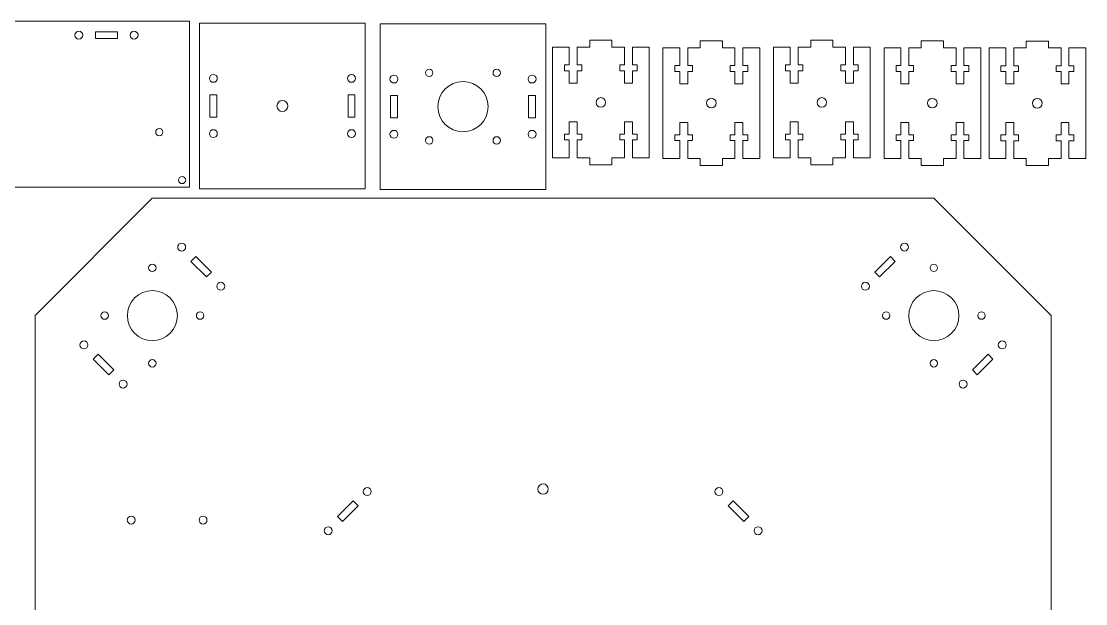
# Model space of a CAD drawing. Header units: inches. Extents: x -19.4 to 18.9, y -10.2 to 11.3.
# Drawn here: x -0.41 to 18.85, y 0.81 to 11.34 of the extents above; entities that cross this region are included whole.
import ezdxf

# ---------------------------------------------------------------- set-up
doc = ezdxf.new("R2010")
doc.units = ezdxf.units.IN
doc.header["$MEASUREMENT"] = 0
doc.layers.add('Layer 1', color=7, linetype='Continuous')

msp = doc.modelspace()

# ---------------------------------------------------------------- linework, layer by layer
at = {"layer": 'Layer 1', "color": 250, "lineweight": 18}
for points in [[(2.814, 8.31), (5.814, 8.31), (5.814, 11.31), (2.814, 11.31), (2.814, 8.31)], [(2.814, 8.31), (5.814, 8.31), (5.814, 11.31), (2.814, 11.31), (2.814, 8.31)], [(6.082, 8.298), (9.081, 8.298), (9.081, 11.298), (6.082, 11.298), (6.082, 8.298)], [(6.082, 8.298), (9.081, 8.298), (9.081, 11.298), (6.082, 11.298), (6.082, 8.298)], [(0.93, 11.029), (1.33, 11.029), (1.33, 11.154), (0.93, 11.154), (0.93, 11.029)]]:
    msp.add_lwpolyline(points, close=True, dxfattribs=at)
for centre, major_axis, ratio in [((0.63, 11.091), (0, 0.072), 1), ((1.63, 11.091), (0, 0.072), 1), ((6.971, 10.409), (0, 0.0669), 0.999), ((8.192, 10.409), (0, 0.0669), 0.999), ((7.582, 9.798), (0, 0.453), 0.9998), ((4.314, 9.81), (0, 0.0984), 1), ((10.076, 9.874), (0, 0.087), 1), ((12.076, 9.862), (0, 0.087), 1), ((14.076, 9.874), (0, 0.087), 1), ((16.076, 9.862), (0, 0.087), 1), ((17.976, 9.859), (0, 0.087), 1), ((6.971, 9.188), (0, 0.0669), 0.999), ((8.192, 9.188), (0, 0.0669), 0.999)]:
    msp.add_ellipse(centre, major_axis=major_axis, ratio=ratio, dxfattribs=at)
for points, knots in [([(2.63, 11.341), (2.63, 11.341), (2.63, 8.342), (2.63, 8.342), (2.63, 8.342), (-3.37, 8.342), (-3.37, 8.342), (-3.37, 8.342), (-3.37, 11.341), (-3.37, 11.341), (-3.37, 11.341), (2.63, 11.341), (2.63, 11.341)], [0, 0, 0, 0, 0.25, 0.25, 0.25, 0.5, 0.5, 0.5, 0.75, 0.75, 0.75, 1, 1, 1, 1]), ([(9.876, 10.874), (9.876, 10.874), (9.876, 10.999), (9.876, 10.999), (9.876, 10.999), (10.276, 10.999), (10.276, 10.999), (10.276, 10.999), (10.276, 10.874), (10.276, 10.874)], [0, 0, 0, 0, 0.333333, 0.333333, 0.333333, 0.666667, 0.666667, 0.666667, 1, 1, 1, 1]), ([(11.876, 10.862), (11.876, 10.862), (11.876, 10.987), (11.876, 10.987), (11.876, 10.987), (12.276, 10.987), (12.276, 10.987), (12.276, 10.987), (12.276, 10.862), (12.276, 10.862)], [0, 0, 0, 0, 0.333333, 0.333333, 0.333333, 0.666667, 0.666667, 0.666667, 1, 1, 1, 1]), ([(13.876, 10.874), (13.876, 10.874), (13.876, 10.999), (13.876, 10.999), (13.876, 10.999), (14.276, 10.999), (14.276, 10.999), (14.276, 10.999), (14.276, 10.874), (14.276, 10.874)], [0, 0, 0, 0, 0.333333, 0.333333, 0.333333, 0.666667, 0.666667, 0.666667, 1, 1, 1, 1]), ([(15.876, 10.862), (15.876, 10.862), (15.876, 10.987), (15.876, 10.987), (15.876, 10.987), (16.276, 10.987), (16.276, 10.987), (16.276, 10.987), (16.276, 10.862), (16.276, 10.862)], [0, 0, 0, 0, 0.333333, 0.333333, 0.333333, 0.666667, 0.666667, 0.666667, 1, 1, 1, 1]), ([(17.776, 10.859), (17.776, 10.859), (17.776, 10.983), (17.776, 10.983), (17.776, 10.983), (18.176, 10.983), (18.176, 10.983), (18.176, 10.983), (18.176, 10.859), (18.176, 10.859)], [0, 0, 0, 0, 0.333333, 0.333333, 0.333333, 0.666667, 0.666667, 0.666667, 1, 1, 1, 1]), ([(9.504, 8.874), (9.504, 8.874), (9.201, 8.874), (9.201, 8.874), (9.201, 8.874), (9.201, 10.874), (9.201, 10.874), (9.201, 10.874), (9.504, 10.874), (9.504, 10.874)], [0, 0, 0, 0, 0.333333, 0.333333, 0.333333, 0.666667, 0.666667, 0.666667, 1, 1, 1, 1]), ([(10.648, 10.874), (10.648, 10.874), (10.951, 10.874), (10.951, 10.874), (10.951, 10.874), (10.951, 8.874), (10.951, 8.874), (10.951, 8.874), (10.648, 8.874), (10.648, 8.874)], [0, 0, 0, 0, 0.333333, 0.333333, 0.333333, 0.666667, 0.666667, 0.666667, 1, 1, 1, 1]), ([(11.504, 8.862), (11.504, 8.862), (11.201, 8.862), (11.201, 8.862), (11.201, 8.862), (11.201, 10.862), (11.201, 10.862), (11.201, 10.862), (11.504, 10.862), (11.504, 10.862)], [0, 0, 0, 0, 0.333333, 0.333333, 0.333333, 0.666667, 0.666667, 0.666667, 1, 1, 1, 1]), ([(12.648, 10.862), (12.648, 10.862), (12.951, 10.862), (12.951, 10.862), (12.951, 10.862), (12.951, 8.862), (12.951, 8.862), (12.951, 8.862), (12.648, 8.862), (12.648, 8.862)], [0, 0, 0, 0, 0.333333, 0.333333, 0.333333, 0.666667, 0.666667, 0.666667, 1, 1, 1, 1]), ([(13.504, 8.874), (13.504, 8.874), (13.201, 8.874), (13.201, 8.874), (13.201, 8.874), (13.201, 10.874), (13.201, 10.874), (13.201, 10.874), (13.504, 10.874), (13.504, 10.874)], [0, 0, 0, 0, 0.333333, 0.333333, 0.333333, 0.666667, 0.666667, 0.666667, 1, 1, 1, 1]), ([(14.648, 10.874), (14.648, 10.874), (14.951, 10.874), (14.951, 10.874), (14.951, 10.874), (14.951, 8.874), (14.951, 8.874), (14.951, 8.874), (14.648, 8.874), (14.648, 8.874)], [0, 0, 0, 0, 0.333333, 0.333333, 0.333333, 0.666667, 0.666667, 0.666667, 1, 1, 1, 1]), ([(15.504, 8.862), (15.504, 8.862), (15.201, 8.862), (15.201, 8.862), (15.201, 8.862), (15.201, 10.862), (15.201, 10.862), (15.201, 10.862), (15.504, 10.862), (15.504, 10.862)], [0, 0, 0, 0, 0.333333, 0.333333, 0.333333, 0.666667, 0.666667, 0.666667, 1, 1, 1, 1]), ([(16.648, 10.862), (16.648, 10.862), (16.951, 10.862), (16.951, 10.862), (16.951, 10.862), (16.951, 8.862), (16.951, 8.862), (16.951, 8.862), (16.648, 8.862), (16.648, 8.862)], [0, 0, 0, 0, 0.333333, 0.333333, 0.333333, 0.666667, 0.666667, 0.666667, 1, 1, 1, 1]), ([(17.404, 8.859), (17.404, 8.859), (17.101, 8.859), (17.101, 8.859), (17.101, 8.859), (17.101, 10.859), (17.101, 10.859), (17.101, 10.859), (17.404, 10.859), (17.404, 10.859)], [0, 0, 0, 0, 0.333333, 0.333333, 0.333333, 0.666667, 0.666667, 0.666667, 1, 1, 1, 1]), ([(18.548, 10.859), (18.548, 10.859), (18.851, 10.859), (18.851, 10.859), (18.851, 10.859), (18.851, 8.859), (18.851, 8.859), (18.851, 8.859), (18.548, 8.859), (18.548, 8.859)], [0, 0, 0, 0, 0.333333, 0.333333, 0.333333, 0.666667, 0.666667, 0.666667, 1, 1, 1, 1]), ([(9.504, 10.552), (9.504, 10.552), (9.418, 10.552), (9.418, 10.552), (9.418, 10.552), (9.418, 10.447), (9.418, 10.447), (9.418, 10.447), (9.504, 10.447), (9.504, 10.447)], [0, 0, 0, 0, 0.333333, 0.333333, 0.333333, 0.666667, 0.666667, 0.666667, 1, 1, 1, 1]), ([(9.648, 10.447), (9.648, 10.447), (9.648, 10.224), (9.648, 10.224), (9.648, 10.224), (9.504, 10.224), (9.504, 10.224), (9.504, 10.224), (9.504, 10.447), (9.504, 10.447)], [0, 0, 0, 0, 0.333333, 0.333333, 0.333333, 0.666667, 0.666667, 0.666667, 1, 1, 1, 1]), ([(9.648, 10.447), (9.648, 10.447), (9.734, 10.447), (9.734, 10.447), (9.734, 10.447), (9.734, 10.552), (9.734, 10.552), (9.734, 10.552), (9.648, 10.552), (9.648, 10.552)], [0, 0, 0, 0, 0.333333, 0.333333, 0.333333, 0.666667, 0.666667, 0.666667, 1, 1, 1, 1]), ([(10.504, 10.552), (10.504, 10.552), (10.418, 10.552), (10.418, 10.552), (10.418, 10.552), (10.418, 10.447), (10.418, 10.447), (10.418, 10.447), (10.504, 10.447), (10.504, 10.447)], [0, 0, 0, 0, 0.333333, 0.333333, 0.333333, 0.666667, 0.666667, 0.666667, 1, 1, 1, 1]), ([(10.648, 10.447), (10.648, 10.447), (10.648, 10.224), (10.648, 10.224), (10.648, 10.224), (10.504, 10.224), (10.504, 10.224), (10.504, 10.224), (10.504, 10.447), (10.504, 10.447)], [0, 0, 0, 0, 0.333333, 0.333333, 0.333333, 0.666667, 0.666667, 0.666667, 1, 1, 1, 1]), ([(10.648, 10.447), (10.648, 10.447), (10.734, 10.447), (10.734, 10.447), (10.734, 10.447), (10.734, 10.552), (10.734, 10.552), (10.734, 10.552), (10.648, 10.552), (10.648, 10.552)], [0, 0, 0, 0, 0.333333, 0.333333, 0.333333, 0.666667, 0.666667, 0.666667, 1, 1, 1, 1]), ([(11.504, 10.54), (11.504, 10.54), (11.418, 10.54), (11.418, 10.54), (11.418, 10.54), (11.418, 10.435), (11.418, 10.435), (11.418, 10.435), (11.504, 10.435), (11.504, 10.435)], [0, 0, 0, 0, 0.333333, 0.333333, 0.333333, 0.666667, 0.666667, 0.666667, 1, 1, 1, 1]), ([(11.648, 10.435), (11.648, 10.435), (11.648, 10.212), (11.648, 10.212), (11.648, 10.212), (11.504, 10.212), (11.504, 10.212), (11.504, 10.212), (11.504, 10.435), (11.504, 10.435)], [0, 0, 0, 0, 0.333333, 0.333333, 0.333333, 0.666667, 0.666667, 0.666667, 1, 1, 1, 1]), ([(11.648, 10.435), (11.648, 10.435), (11.734, 10.435), (11.734, 10.435), (11.734, 10.435), (11.734, 10.54), (11.734, 10.54), (11.734, 10.54), (11.648, 10.54), (11.648, 10.54)], [0, 0, 0, 0, 0.333333, 0.333333, 0.333333, 0.666667, 0.666667, 0.666667, 1, 1, 1, 1]), ([(12.504, 10.54), (12.504, 10.54), (12.418, 10.54), (12.418, 10.54), (12.418, 10.54), (12.418, 10.435), (12.418, 10.435), (12.418, 10.435), (12.504, 10.435), (12.504, 10.435)], [0, 0, 0, 0, 0.333333, 0.333333, 0.333333, 0.666667, 0.666667, 0.666667, 1, 1, 1, 1]), ([(12.648, 10.435), (12.648, 10.435), (12.648, 10.212), (12.648, 10.212), (12.648, 10.212), (12.504, 10.212), (12.504, 10.212), (12.504, 10.212), (12.504, 10.435), (12.504, 10.435)], [0, 0, 0, 0, 0.333333, 0.333333, 0.333333, 0.666667, 0.666667, 0.666667, 1, 1, 1, 1]), ([(12.648, 10.435), (12.648, 10.435), (12.734, 10.435), (12.734, 10.435), (12.734, 10.435), (12.734, 10.54), (12.734, 10.54), (12.734, 10.54), (12.648, 10.54), (12.648, 10.54)], [0, 0, 0, 0, 0.333333, 0.333333, 0.333333, 0.666667, 0.666667, 0.666667, 1, 1, 1, 1]), ([(13.504, 10.552), (13.504, 10.552), (13.418, 10.552), (13.418, 10.552), (13.418, 10.552), (13.418, 10.447), (13.418, 10.447), (13.418, 10.447), (13.504, 10.447), (13.504, 10.447)], [0, 0, 0, 0, 0.333333, 0.333333, 0.333333, 0.666667, 0.666667, 0.666667, 1, 1, 1, 1]), ([(13.648, 10.447), (13.648, 10.447), (13.648, 10.224), (13.648, 10.224), (13.648, 10.224), (13.504, 10.224), (13.504, 10.224), (13.504, 10.224), (13.504, 10.447), (13.504, 10.447)], [0, 0, 0, 0, 0.333333, 0.333333, 0.333333, 0.666667, 0.666667, 0.666667, 1, 1, 1, 1]), ([(13.648, 10.447), (13.648, 10.447), (13.734, 10.447), (13.734, 10.447), (13.734, 10.447), (13.734, 10.552), (13.734, 10.552), (13.734, 10.552), (13.648, 10.552), (13.648, 10.552)], [0, 0, 0, 0, 0.333333, 0.333333, 0.333333, 0.666667, 0.666667, 0.666667, 1, 1, 1, 1]), ([(14.504, 10.552), (14.504, 10.552), (14.418, 10.552), (14.418, 10.552), (14.418, 10.552), (14.418, 10.447), (14.418, 10.447), (14.418, 10.447), (14.504, 10.447), (14.504, 10.447)], [0, 0, 0, 0, 0.333333, 0.333333, 0.333333, 0.666667, 0.666667, 0.666667, 1, 1, 1, 1]), ([(14.648, 10.447), (14.648, 10.447), (14.648, 10.224), (14.648, 10.224), (14.648, 10.224), (14.504, 10.224), (14.504, 10.224), (14.504, 10.224), (14.504, 10.447), (14.504, 10.447)], [0, 0, 0, 0, 0.333333, 0.333333, 0.333333, 0.666667, 0.666667, 0.666667, 1, 1, 1, 1]), ([(14.648, 10.447), (14.648, 10.447), (14.734, 10.447), (14.734, 10.447), (14.734, 10.447), (14.734, 10.552), (14.734, 10.552), (14.734, 10.552), (14.648, 10.552), (14.648, 10.552)], [0, 0, 0, 0, 0.333333, 0.333333, 0.333333, 0.666667, 0.666667, 0.666667, 1, 1, 1, 1]), ([(15.504, 10.54), (15.504, 10.54), (15.418, 10.54), (15.418, 10.54), (15.418, 10.54), (15.418, 10.435), (15.418, 10.435), (15.418, 10.435), (15.504, 10.435), (15.504, 10.435)], [0, 0, 0, 0, 0.333333, 0.333333, 0.333333, 0.666667, 0.666667, 0.666667, 1, 1, 1, 1]), ([(15.648, 10.435), (15.648, 10.435), (15.648, 10.212), (15.648, 10.212), (15.648, 10.212), (15.504, 10.212), (15.504, 10.212), (15.504, 10.212), (15.504, 10.435), (15.504, 10.435)], [0, 0, 0, 0, 0.333333, 0.333333, 0.333333, 0.666667, 0.666667, 0.666667, 1, 1, 1, 1]), ([(15.648, 10.435), (15.648, 10.435), (15.734, 10.435), (15.734, 10.435), (15.734, 10.435), (15.734, 10.54), (15.734, 10.54), (15.734, 10.54), (15.648, 10.54), (15.648, 10.54)], [0, 0, 0, 0, 0.333333, 0.333333, 0.333333, 0.666667, 0.666667, 0.666667, 1, 1, 1, 1]), ([(16.504, 10.54), (16.504, 10.54), (16.418, 10.54), (16.418, 10.54), (16.418, 10.54), (16.418, 10.435), (16.418, 10.435), (16.418, 10.435), (16.504, 10.435), (16.504, 10.435)], [0, 0, 0, 0, 0.333333, 0.333333, 0.333333, 0.666667, 0.666667, 0.666667, 1, 1, 1, 1]), ([(16.648, 10.435), (16.648, 10.435), (16.648, 10.212), (16.648, 10.212), (16.648, 10.212), (16.504, 10.212), (16.504, 10.212), (16.504, 10.212), (16.504, 10.435), (16.504, 10.435)], [0, 0, 0, 0, 0.333333, 0.333333, 0.333333, 0.666667, 0.666667, 0.666667, 1, 1, 1, 1]), ([(16.648, 10.435), (16.648, 10.435), (16.734, 10.435), (16.734, 10.435), (16.734, 10.435), (16.734, 10.54), (16.734, 10.54), (16.734, 10.54), (16.648, 10.54), (16.648, 10.54)], [0, 0, 0, 0, 0.333333, 0.333333, 0.333333, 0.666667, 0.666667, 0.666667, 1, 1, 1, 1]), ([(17.404, 10.536), (17.404, 10.536), (17.318, 10.536), (17.318, 10.536), (17.318, 10.536), (17.318, 10.431), (17.318, 10.431), (17.318, 10.431), (17.404, 10.431), (17.404, 10.431)], [0, 0, 0, 0, 0.333333, 0.333333, 0.333333, 0.666667, 0.666667, 0.666667, 1, 1, 1, 1]), ([(17.548, 10.431), (17.548, 10.431), (17.548, 10.209), (17.548, 10.209), (17.548, 10.209), (17.404, 10.209), (17.404, 10.209), (17.404, 10.209), (17.404, 10.431), (17.404, 10.431)], [0, 0, 0, 0, 0.333333, 0.333333, 0.333333, 0.666667, 0.666667, 0.666667, 1, 1, 1, 1]), ([(17.548, 10.431), (17.548, 10.431), (17.634, 10.431), (17.634, 10.431), (17.634, 10.431), (17.634, 10.536), (17.634, 10.536), (17.634, 10.536), (17.548, 10.536), (17.548, 10.536)], [0, 0, 0, 0, 0.333333, 0.333333, 0.333333, 0.666667, 0.666667, 0.666667, 1, 1, 1, 1]), ([(18.404, 10.536), (18.404, 10.536), (18.318, 10.536), (18.318, 10.536), (18.318, 10.536), (18.318, 10.431), (18.318, 10.431), (18.318, 10.431), (18.404, 10.431), (18.404, 10.431)], [0, 0, 0, 0, 0.333333, 0.333333, 0.333333, 0.666667, 0.666667, 0.666667, 1, 1, 1, 1]), ([(18.548, 10.431), (18.548, 10.431), (18.548, 10.209), (18.548, 10.209), (18.548, 10.209), (18.404, 10.209), (18.404, 10.209), (18.404, 10.209), (18.404, 10.431), (18.404, 10.431)], [0, 0, 0, 0, 0.333333, 0.333333, 0.333333, 0.666667, 0.666667, 0.666667, 1, 1, 1, 1]), ([(18.548, 10.431), (18.548, 10.431), (18.634, 10.431), (18.634, 10.431), (18.634, 10.431), (18.634, 10.536), (18.634, 10.536), (18.634, 10.536), (18.548, 10.536), (18.548, 10.536)], [0, 0, 0, 0, 0.333333, 0.333333, 0.333333, 0.666667, 0.666667, 0.666667, 1, 1, 1, 1]), ([(2.992, 10.31), (2.992, 10.35), (3.024, 10.382), (3.064, 10.382), (3.104, 10.382), (3.136, 10.35), (3.136, 10.31), (3.136, 10.27), (3.104, 10.238), (3.064, 10.238), (3.024, 10.238), (2.992, 10.27), (2.992, 10.31)], [0, 0, 0, 0, 0.25, 0.25, 0.25, 0.5, 0.5, 0.5, 0.75, 0.75, 0.75, 1, 1, 1, 1]), ([(5.492, 10.31), (5.492, 10.35), (5.524, 10.382), (5.564, 10.382), (5.604, 10.382), (5.636, 10.35), (5.636, 10.31), (5.636, 10.27), (5.604, 10.238), (5.564, 10.238), (5.524, 10.238), (5.492, 10.27), (5.492, 10.31)], [0, 0, 0, 0, 0.25, 0.25, 0.25, 0.5, 0.5, 0.5, 0.75, 0.75, 0.75, 1, 1, 1, 1]), ([(6.26, 10.298), (6.26, 10.338), (6.292, 10.37), (6.332, 10.37), (6.371, 10.37), (6.404, 10.338), (6.404, 10.298), (6.404, 10.259), (6.371, 10.226), (6.332, 10.226), (6.292, 10.226), (6.26, 10.259), (6.26, 10.298)], [0, 0, 0, 0, 0.25, 0.25, 0.25, 0.5, 0.5, 0.5, 0.75, 0.75, 0.75, 1, 1, 1, 1]), ([(8.76, 10.298), (8.76, 10.338), (8.792, 10.37), (8.832, 10.37), (8.871, 10.37), (8.904, 10.338), (8.904, 10.298), (8.904, 10.259), (8.871, 10.226), (8.832, 10.226), (8.792, 10.226), (8.76, 10.259), (8.76, 10.298)], [0, 0, 0, 0, 0.25, 0.25, 0.25, 0.5, 0.5, 0.5, 0.75, 0.75, 0.75, 1, 1, 1, 1]), ([(3.001, 9.61), (3.001, 9.61), (3.001, 10.01), (3.001, 10.01), (3.001, 10.01), (3.126, 10.01), (3.126, 10.01), (3.126, 10.01), (3.126, 9.61), (3.126, 9.61), (3.126, 9.61), (3.001, 9.61), (3.001, 9.61)], [0, 0, 0, 0, 0.25, 0.25, 0.25, 0.5, 0.5, 0.5, 0.75, 0.75, 0.75, 1, 1, 1, 1]), ([(5.501, 9.61), (5.501, 9.61), (5.501, 10.01), (5.501, 10.01), (5.501, 10.01), (5.626, 10.01), (5.626, 10.01), (5.626, 10.01), (5.626, 9.61), (5.626, 9.61), (5.626, 9.61), (5.501, 9.61), (5.501, 9.61)], [0, 0, 0, 0, 0.25, 0.25, 0.25, 0.5, 0.5, 0.5, 0.75, 0.75, 0.75, 1, 1, 1, 1]), ([(6.269, 9.598), (6.269, 9.598), (6.269, 9.998), (6.269, 9.998), (6.269, 9.998), (6.394, 9.998), (6.394, 9.998), (6.394, 9.998), (6.394, 9.598), (6.394, 9.598), (6.394, 9.598), (6.269, 9.598), (6.269, 9.598)], [0, 0, 0, 0, 0.25, 0.25, 0.25, 0.5, 0.5, 0.5, 0.75, 0.75, 0.75, 1, 1, 1, 1]), ([(8.769, 9.598), (8.769, 9.598), (8.769, 9.998), (8.769, 9.998), (8.769, 9.998), (8.894, 9.998), (8.894, 9.998), (8.894, 9.998), (8.894, 9.598), (8.894, 9.598), (8.894, 9.598), (8.769, 9.598), (8.769, 9.598)], [0, 0, 0, 0, 0.25, 0.25, 0.25, 0.5, 0.5, 0.5, 0.75, 0.75, 0.75, 1, 1, 1, 1]), ([(9.648, 9.302), (9.648, 9.302), (9.648, 9.524), (9.648, 9.524), (9.648, 9.524), (9.504, 9.524), (9.504, 9.524), (9.504, 9.524), (9.504, 9.302), (9.504, 9.302)], [0, 0, 0, 0, 0.333333, 0.333333, 0.333333, 0.666667, 0.666667, 0.666667, 1, 1, 1, 1]), ([(10.648, 9.302), (10.648, 9.302), (10.648, 9.524), (10.648, 9.524), (10.648, 9.524), (10.504, 9.524), (10.504, 9.524), (10.504, 9.524), (10.504, 9.302), (10.504, 9.302)], [0, 0, 0, 0, 0.333333, 0.333333, 0.333333, 0.666667, 0.666667, 0.666667, 1, 1, 1, 1]), ([(11.648, 9.29), (11.648, 9.29), (11.648, 9.512), (11.648, 9.512), (11.648, 9.512), (11.504, 9.512), (11.504, 9.512), (11.504, 9.512), (11.504, 9.29), (11.504, 9.29)], [0, 0, 0, 0, 0.333333, 0.333333, 0.333333, 0.666667, 0.666667, 0.666667, 1, 1, 1, 1]), ([(12.648, 9.29), (12.648, 9.29), (12.648, 9.512), (12.648, 9.512), (12.648, 9.512), (12.504, 9.512), (12.504, 9.512), (12.504, 9.512), (12.504, 9.29), (12.504, 9.29)], [0, 0, 0, 0, 0.333333, 0.333333, 0.333333, 0.666667, 0.666667, 0.666667, 1, 1, 1, 1]), ([(13.648, 9.302), (13.648, 9.302), (13.648, 9.524), (13.648, 9.524), (13.648, 9.524), (13.504, 9.524), (13.504, 9.524), (13.504, 9.524), (13.504, 9.302), (13.504, 9.302)], [0, 0, 0, 0, 0.333333, 0.333333, 0.333333, 0.666667, 0.666667, 0.666667, 1, 1, 1, 1]), ([(14.648, 9.302), (14.648, 9.302), (14.648, 9.524), (14.648, 9.524), (14.648, 9.524), (14.504, 9.524), (14.504, 9.524), (14.504, 9.524), (14.504, 9.302), (14.504, 9.302)], [0, 0, 0, 0, 0.333333, 0.333333, 0.333333, 0.666667, 0.666667, 0.666667, 1, 1, 1, 1]), ([(15.648, 9.29), (15.648, 9.29), (15.648, 9.512), (15.648, 9.512), (15.648, 9.512), (15.504, 9.512), (15.504, 9.512), (15.504, 9.512), (15.504, 9.29), (15.504, 9.29)], [0, 0, 0, 0, 0.333333, 0.333333, 0.333333, 0.666667, 0.666667, 0.666667, 1, 1, 1, 1]), ([(16.648, 9.29), (16.648, 9.29), (16.648, 9.512), (16.648, 9.512), (16.648, 9.512), (16.504, 9.512), (16.504, 9.512), (16.504, 9.512), (16.504, 9.29), (16.504, 9.29)], [0, 0, 0, 0, 0.333333, 0.333333, 0.333333, 0.666667, 0.666667, 0.666667, 1, 1, 1, 1]), ([(17.548, 9.286), (17.548, 9.286), (17.548, 9.509), (17.548, 9.509), (17.548, 9.509), (17.404, 9.509), (17.404, 9.509), (17.404, 9.509), (17.404, 9.286), (17.404, 9.286)], [0, 0, 0, 0, 0.333333, 0.333333, 0.333333, 0.666667, 0.666667, 0.666667, 1, 1, 1, 1]), ([(18.548, 9.286), (18.548, 9.286), (18.548, 9.509), (18.548, 9.509), (18.548, 9.509), (18.404, 9.509), (18.404, 9.509), (18.404, 9.509), (18.404, 9.286), (18.404, 9.286)], [0, 0, 0, 0, 0.333333, 0.333333, 0.333333, 0.666667, 0.666667, 0.666667, 1, 1, 1, 1]), ([(2.151, 9.337), (2.151, 9.301), (2.122, 9.272), (2.086, 9.272), (2.05, 9.272), (2.021, 9.301), (2.021, 9.337), (2.021, 9.372), (2.05, 9.402), (2.086, 9.402), (2.122, 9.402), (2.151, 9.372), (2.151, 9.337)], [0, 0, 0, 0, 0.25, 0.25, 0.25, 0.5, 0.5, 0.5, 0.75, 0.75, 0.75, 1, 1, 1, 1]), ([(2.992, 9.31), (2.992, 9.35), (3.024, 9.382), (3.064, 9.382), (3.104, 9.382), (3.136, 9.35), (3.136, 9.31), (3.136, 9.27), (3.104, 9.238), (3.064, 9.238), (3.024, 9.238), (2.992, 9.27), (2.992, 9.31)], [0, 0, 0, 0, 0.25, 0.25, 0.25, 0.5, 0.5, 0.5, 0.75, 0.75, 0.75, 1, 1, 1, 1]), ([(5.492, 9.31), (5.492, 9.35), (5.524, 9.382), (5.564, 9.382), (5.604, 9.382), (5.636, 9.35), (5.636, 9.31), (5.636, 9.27), (5.604, 9.238), (5.564, 9.238), (5.524, 9.238), (5.492, 9.27), (5.492, 9.31)], [0, 0, 0, 0, 0.25, 0.25, 0.25, 0.5, 0.5, 0.5, 0.75, 0.75, 0.75, 1, 1, 1, 1]), ([(6.26, 9.298), (6.26, 9.338), (6.292, 9.37), (6.332, 9.37), (6.371, 9.37), (6.404, 9.338), (6.404, 9.298), (6.404, 9.259), (6.371, 9.226), (6.332, 9.226), (6.292, 9.226), (6.26, 9.259), (6.26, 9.298)], [0, 0, 0, 0, 0.25, 0.25, 0.25, 0.5, 0.5, 0.5, 0.75, 0.75, 0.75, 1, 1, 1, 1]), ([(8.76, 9.298), (8.76, 9.338), (8.792, 9.37), (8.832, 9.37), (8.871, 9.37), (8.904, 9.338), (8.904, 9.298), (8.904, 9.259), (8.871, 9.226), (8.832, 9.226), (8.792, 9.226), (8.76, 9.259), (8.76, 9.298)], [0, 0, 0, 0, 0.25, 0.25, 0.25, 0.5, 0.5, 0.5, 0.75, 0.75, 0.75, 1, 1, 1, 1]), ([(9.504, 9.302), (9.504, 9.302), (9.418, 9.302), (9.418, 9.302), (9.418, 9.302), (9.418, 9.197), (9.418, 9.197), (9.418, 9.197), (9.504, 9.197), (9.504, 9.197)], [0, 0, 0, 0, 0.333333, 0.333333, 0.333333, 0.666667, 0.666667, 0.666667, 1, 1, 1, 1]), ([(9.648, 9.197), (9.648, 9.197), (9.734, 9.197), (9.734, 9.197), (9.734, 9.197), (9.734, 9.302), (9.734, 9.302), (9.734, 9.302), (9.648, 9.302), (9.648, 9.302)], [0, 0, 0, 0, 0.333333, 0.333333, 0.333333, 0.666667, 0.666667, 0.666667, 1, 1, 1, 1]), ([(10.504, 9.302), (10.504, 9.302), (10.418, 9.302), (10.418, 9.302), (10.418, 9.302), (10.418, 9.197), (10.418, 9.197), (10.418, 9.197), (10.504, 9.197), (10.504, 9.197)], [0, 0, 0, 0, 0.333333, 0.333333, 0.333333, 0.666667, 0.666667, 0.666667, 1, 1, 1, 1]), ([(10.648, 9.197), (10.648, 9.197), (10.734, 9.197), (10.734, 9.197), (10.734, 9.197), (10.734, 9.302), (10.734, 9.302), (10.734, 9.302), (10.648, 9.302), (10.648, 9.302)], [0, 0, 0, 0, 0.333333, 0.333333, 0.333333, 0.666667, 0.666667, 0.666667, 1, 1, 1, 1]), ([(11.504, 9.29), (11.504, 9.29), (11.418, 9.29), (11.418, 9.29), (11.418, 9.29), (11.418, 9.185), (11.418, 9.185), (11.418, 9.185), (11.504, 9.185), (11.504, 9.185)], [0, 0, 0, 0, 0.333333, 0.333333, 0.333333, 0.666667, 0.666667, 0.666667, 1, 1, 1, 1]), ([(11.648, 9.185), (11.648, 9.185), (11.734, 9.185), (11.734, 9.185), (11.734, 9.185), (11.734, 9.29), (11.734, 9.29), (11.734, 9.29), (11.648, 9.29), (11.648, 9.29)], [0, 0, 0, 0, 0.333333, 0.333333, 0.333333, 0.666667, 0.666667, 0.666667, 1, 1, 1, 1]), ([(12.504, 9.29), (12.504, 9.29), (12.418, 9.29), (12.418, 9.29), (12.418, 9.29), (12.418, 9.185), (12.418, 9.185), (12.418, 9.185), (12.504, 9.185), (12.504, 9.185)], [0, 0, 0, 0, 0.333333, 0.333333, 0.333333, 0.666667, 0.666667, 0.666667, 1, 1, 1, 1]), ([(12.648, 9.185), (12.648, 9.185), (12.734, 9.185), (12.734, 9.185), (12.734, 9.185), (12.734, 9.29), (12.734, 9.29), (12.734, 9.29), (12.648, 9.29), (12.648, 9.29)], [0, 0, 0, 0, 0.333333, 0.333333, 0.333333, 0.666667, 0.666667, 0.666667, 1, 1, 1, 1]), ([(13.504, 9.302), (13.504, 9.302), (13.418, 9.302), (13.418, 9.302), (13.418, 9.302), (13.418, 9.197), (13.418, 9.197), (13.418, 9.197), (13.504, 9.197), (13.504, 9.197)], [0, 0, 0, 0, 0.333333, 0.333333, 0.333333, 0.666667, 0.666667, 0.666667, 1, 1, 1, 1]), ([(13.648, 9.197), (13.648, 9.197), (13.734, 9.197), (13.734, 9.197), (13.734, 9.197), (13.734, 9.302), (13.734, 9.302), (13.734, 9.302), (13.648, 9.302), (13.648, 9.302)], [0, 0, 0, 0, 0.333333, 0.333333, 0.333333, 0.666667, 0.666667, 0.666667, 1, 1, 1, 1]), ([(14.504, 9.302), (14.504, 9.302), (14.418, 9.302), (14.418, 9.302), (14.418, 9.302), (14.418, 9.197), (14.418, 9.197), (14.418, 9.197), (14.504, 9.197), (14.504, 9.197)], [0, 0, 0, 0, 0.333333, 0.333333, 0.333333, 0.666667, 0.666667, 0.666667, 1, 1, 1, 1]), ([(14.648, 9.197), (14.648, 9.197), (14.734, 9.197), (14.734, 9.197), (14.734, 9.197), (14.734, 9.302), (14.734, 9.302), (14.734, 9.302), (14.648, 9.302), (14.648, 9.302)], [0, 0, 0, 0, 0.333333, 0.333333, 0.333333, 0.666667, 0.666667, 0.666667, 1, 1, 1, 1]), ([(15.504, 9.29), (15.504, 9.29), (15.418, 9.29), (15.418, 9.29), (15.418, 9.29), (15.418, 9.185), (15.418, 9.185), (15.418, 9.185), (15.504, 9.185), (15.504, 9.185)], [0, 0, 0, 0, 0.333333, 0.333333, 0.333333, 0.666667, 0.666667, 0.666667, 1, 1, 1, 1]), ([(15.648, 9.185), (15.648, 9.185), (15.734, 9.185), (15.734, 9.185), (15.734, 9.185), (15.734, 9.29), (15.734, 9.29), (15.734, 9.29), (15.648, 9.29), (15.648, 9.29)], [0, 0, 0, 0, 0.333333, 0.333333, 0.333333, 0.666667, 0.666667, 0.666667, 1, 1, 1, 1]), ([(16.504, 9.29), (16.504, 9.29), (16.418, 9.29), (16.418, 9.29), (16.418, 9.29), (16.418, 9.185), (16.418, 9.185), (16.418, 9.185), (16.504, 9.185), (16.504, 9.185)], [0, 0, 0, 0, 0.333333, 0.333333, 0.333333, 0.666667, 0.666667, 0.666667, 1, 1, 1, 1]), ([(16.648, 9.185), (16.648, 9.185), (16.734, 9.185), (16.734, 9.185), (16.734, 9.185), (16.734, 9.29), (16.734, 9.29), (16.734, 9.29), (16.648, 9.29), (16.648, 9.29)], [0, 0, 0, 0, 0.333333, 0.333333, 0.333333, 0.666667, 0.666667, 0.666667, 1, 1, 1, 1]), ([(17.404, 9.286), (17.404, 9.286), (17.318, 9.286), (17.318, 9.286), (17.318, 9.286), (17.318, 9.181), (17.318, 9.181), (17.318, 9.181), (17.404, 9.181), (17.404, 9.181)], [0, 0, 0, 0, 0.333333, 0.333333, 0.333333, 0.666667, 0.666667, 0.666667, 1, 1, 1, 1]), ([(17.548, 9.181), (17.548, 9.181), (17.634, 9.181), (17.634, 9.181), (17.634, 9.181), (17.634, 9.286), (17.634, 9.286), (17.634, 9.286), (17.548, 9.286), (17.548, 9.286)], [0, 0, 0, 0, 0.333333, 0.333333, 0.333333, 0.666667, 0.666667, 0.666667, 1, 1, 1, 1]), ([(18.404, 9.286), (18.404, 9.286), (18.318, 9.286), (18.318, 9.286), (18.318, 9.286), (18.318, 9.181), (18.318, 9.181), (18.318, 9.181), (18.404, 9.181), (18.404, 9.181)], [0, 0, 0, 0, 0.333333, 0.333333, 0.333333, 0.666667, 0.666667, 0.666667, 1, 1, 1, 1]), ([(18.548, 9.181), (18.548, 9.181), (18.634, 9.181), (18.634, 9.181), (18.634, 9.181), (18.634, 9.286), (18.634, 9.286), (18.634, 9.286), (18.548, 9.286), (18.548, 9.286)], [0, 0, 0, 0, 0.333333, 0.333333, 0.333333, 0.666667, 0.666667, 0.666667, 1, 1, 1, 1]), ([(10.276, 8.874), (10.276, 8.874), (10.276, 8.749), (10.276, 8.749), (10.276, 8.749), (9.876, 8.749), (9.876, 8.749), (9.876, 8.749), (9.876, 8.874), (9.876, 8.874)], [0, 0, 0, 0, 0.333333, 0.333333, 0.333333, 0.666667, 0.666667, 0.666667, 1, 1, 1, 1]), ([(12.276, 8.862), (12.276, 8.862), (12.276, 8.737), (12.276, 8.737), (12.276, 8.737), (11.876, 8.737), (11.876, 8.737), (11.876, 8.737), (11.876, 8.862), (11.876, 8.862)], [0, 0, 0, 0, 0.333333, 0.333333, 0.333333, 0.666667, 0.666667, 0.666667, 1, 1, 1, 1]), ([(14.276, 8.874), (14.276, 8.874), (14.276, 8.749), (14.276, 8.749), (14.276, 8.749), (13.876, 8.749), (13.876, 8.749), (13.876, 8.749), (13.876, 8.874), (13.876, 8.874)], [0, 0, 0, 0, 0.333333, 0.333333, 0.333333, 0.666667, 0.666667, 0.666667, 1, 1, 1, 1]), ([(16.276, 8.862), (16.276, 8.862), (16.276, 8.737), (16.276, 8.737), (16.276, 8.737), (15.876, 8.737), (15.876, 8.737), (15.876, 8.737), (15.876, 8.862), (15.876, 8.862)], [0, 0, 0, 0, 0.333333, 0.333333, 0.333333, 0.666667, 0.666667, 0.666667, 1, 1, 1, 1]), ([(18.176, 8.859), (18.176, 8.859), (18.176, 8.734), (18.176, 8.734), (18.176, 8.734), (17.776, 8.734), (17.776, 8.734), (17.776, 8.734), (17.776, 8.859), (17.776, 8.859)], [0, 0, 0, 0, 0.333333, 0.333333, 0.333333, 0.666667, 0.666667, 0.666667, 1, 1, 1, 1]), ([(2.564, 8.471), (2.564, 8.435), (2.535, 8.406), (2.499, 8.406), (2.463, 8.406), (2.434, 8.435), (2.434, 8.471), (2.434, 8.506), (2.463, 8.536), (2.499, 8.536), (2.535, 8.536), (2.564, 8.506), (2.564, 8.471)], [0, 0, 0, 0, 0.25, 0.25, 0.25, 0.5, 0.5, 0.5, 0.75, 0.75, 0.75, 1, 1, 1, 1]), ([(2.44, 7.207), (2.412, 7.235), (2.412, 7.28), (2.44, 7.309), (2.468, 7.337), (2.514, 7.337), (2.542, 7.309), (2.57, 7.28), (2.57, 7.235), (2.542, 7.207), (2.514, 7.179), (2.468, 7.179), (2.44, 7.207)], [0, 0, 0, 0, 0.25, 0.25, 0.25, 0.5, 0.5, 0.5, 0.75, 0.75, 0.75, 1, 1, 1, 1]), ([(15.521, 7.309), (15.549, 7.337), (15.595, 7.337), (15.623, 7.309), (15.651, 7.28), (15.651, 7.235), (15.623, 7.207), (15.595, 7.179), (15.549, 7.179), (15.521, 7.207), (15.493, 7.235), (15.493, 7.28), (15.521, 7.309)], [0, 0, 0, 0, 0.25, 0.25, 0.25, 0.5, 0.5, 0.5, 0.75, 0.75, 0.75, 1, 1, 1, 1]), ([(1.913, 6.931), (1.887, 6.904), (1.887, 6.862), (1.913, 6.836), (1.939, 6.81), (1.982, 6.81), (2.008, 6.836), (2.034, 6.862), (2.034, 6.904), (2.008, 6.931), (1.982, 6.957), (1.939, 6.957), (1.913, 6.931)], [0, 0, 0, 0, 0.25, 0.25, 0.25, 0.5, 0.5, 0.5, 0.75, 0.75, 0.75, 1, 1, 1, 1]), ([(2.942, 6.719), (2.942, 6.719), (2.659, 7.001), (2.659, 7.001), (2.659, 7.001), (2.747, 7.09), (2.747, 7.09), (2.747, 7.09), (3.03, 6.807), (3.03, 6.807), (3.03, 6.807), (2.942, 6.719), (2.942, 6.719)], [0, 0, 0, 0, 0.25, 0.25, 0.25, 0.5, 0.5, 0.5, 0.75, 0.75, 0.75, 1, 1, 1, 1]), ([(15.033, 6.807), (15.033, 6.807), (15.316, 7.09), (15.316, 7.09), (15.316, 7.09), (15.404, 7.001), (15.404, 7.001), (15.404, 7.001), (15.121, 6.719), (15.121, 6.719), (15.121, 6.719), (15.033, 6.807), (15.033, 6.807)], [0, 0, 0, 0, 0.25, 0.25, 0.25, 0.5, 0.5, 0.5, 0.75, 0.75, 0.75, 1, 1, 1, 1]), ([(16.15, 6.931), (16.124, 6.957), (16.081, 6.957), (16.055, 6.931), (16.029, 6.904), (16.029, 6.862), (16.055, 6.836), (16.081, 6.81), (16.124, 6.81), (16.15, 6.836), (16.176, 6.862), (16.176, 6.904), (16.15, 6.931)], [0, 0, 0, 0, 0.25, 0.25, 0.25, 0.5, 0.5, 0.5, 0.75, 0.75, 0.75, 1, 1, 1, 1]), ([(3.147, 6.5), (3.119, 6.528), (3.119, 6.573), (3.147, 6.601), (3.175, 6.63), (3.221, 6.63), (3.249, 6.601), (3.277, 6.573), (3.277, 6.528), (3.249, 6.5), (3.221, 6.472), (3.175, 6.472), (3.147, 6.5)], [0, 0, 0, 0, 0.25, 0.25, 0.25, 0.5, 0.5, 0.5, 0.75, 0.75, 0.75, 1, 1, 1, 1]), ([(14.814, 6.601), (14.842, 6.63), (14.888, 6.63), (14.916, 6.601), (14.944, 6.573), (14.944, 6.528), (14.916, 6.5), (14.888, 6.472), (14.842, 6.472), (14.814, 6.5), (14.786, 6.528), (14.786, 6.573), (14.814, 6.601)], [0, 0, 0, 0, 0.25, 0.25, 0.25, 0.5, 0.5, 0.5, 0.75, 0.75, 0.75, 1, 1, 1, 1]), ([(1.64, 6.34), (1.817, 6.517), (2.104, 6.517), (2.281, 6.34), (2.457, 6.164), (2.457, 5.877), (2.281, 5.7), (2.104, 5.523), (1.817, 5.523), (1.64, 5.7), (1.464, 5.877), (1.464, 6.164), (1.64, 6.34)], [0, 0, 0, 0, 0.25, 0.25, 0.25, 0.5, 0.5, 0.5, 0.75, 0.75, 0.75, 1, 1, 1, 1]), ([(16.423, 6.34), (16.6, 6.164), (16.599, 5.877), (16.423, 5.7), (16.246, 5.523), (15.959, 5.523), (15.782, 5.7), (15.606, 5.877), (15.606, 6.164), (15.783, 6.34), (15.959, 6.517), (16.246, 6.517), (16.423, 6.34)], [0, 0, 0, 0, 0.25, 0.25, 0.25, 0.5, 0.5, 0.5, 0.75, 0.75, 0.75, 1, 1, 1, 1]), ([(1.05, 6.068), (1.024, 6.041), (1.024, 5.999), (1.05, 5.973), (1.076, 5.947), (1.119, 5.947), (1.145, 5.973), (1.171, 5.999), (1.171, 6.041), (1.145, 6.068), (1.119, 6.094), (1.076, 6.094), (1.05, 6.068)], [0, 0, 0, 0, 0.25, 0.25, 0.25, 0.5, 0.5, 0.5, 0.75, 0.75, 0.75, 1, 1, 1, 1]), ([(2.776, 6.068), (2.75, 6.041), (2.75, 5.999), (2.776, 5.973), (2.802, 5.947), (2.845, 5.947), (2.871, 5.973), (2.897, 5.999), (2.897, 6.041), (2.871, 6.068), (2.845, 6.094), (2.802, 6.094), (2.776, 6.068)], [0, 0, 0, 0, 0.25, 0.25, 0.25, 0.5, 0.5, 0.5, 0.75, 0.75, 0.75, 1, 1, 1, 1]), ([(15.287, 6.068), (15.261, 6.094), (15.218, 6.094), (15.192, 6.068), (15.166, 6.041), (15.166, 5.999), (15.192, 5.973), (15.218, 5.947), (15.261, 5.947), (15.287, 5.973), (15.313, 5.999), (15.313, 6.041), (15.287, 6.068)], [0, 0, 0, 0, 0.25, 0.25, 0.25, 0.5, 0.5, 0.5, 0.75, 0.75, 0.75, 1, 1, 1, 1]), ([(17.013, 6.068), (16.987, 6.094), (16.944, 6.094), (16.918, 6.068), (16.892, 6.041), (16.892, 5.999), (16.918, 5.973), (16.944, 5.947), (16.987, 5.947), (17.013, 5.973), (17.039, 5.999), (17.039, 6.041), (17.013, 6.068)], [0, 0, 0, 0, 0.25, 0.25, 0.25, 0.5, 0.5, 0.5, 0.75, 0.75, 0.75, 1, 1, 1, 1]), ([(0.672, 5.439), (0.644, 5.467), (0.644, 5.513), (0.672, 5.541), (0.7, 5.569), (0.746, 5.569), (0.774, 5.541), (0.802, 5.513), (0.802, 5.467), (0.774, 5.439), (0.746, 5.411), (0.7, 5.411), (0.672, 5.439)], [0, 0, 0, 0, 0.25, 0.25, 0.25, 0.5, 0.5, 0.5, 0.75, 0.75, 0.75, 1, 1, 1, 1]), ([(17.289, 5.541), (17.317, 5.569), (17.363, 5.569), (17.391, 5.541), (17.419, 5.513), (17.419, 5.467), (17.391, 5.439), (17.363, 5.411), (17.317, 5.411), (17.289, 5.439), (17.261, 5.467), (17.261, 5.513), (17.289, 5.541)], [0, 0, 0, 0, 0.25, 0.25, 0.25, 0.5, 0.5, 0.5, 0.75, 0.75, 0.75, 1, 1, 1, 1]), ([(1.174, 4.951), (1.174, 4.951), (0.891, 5.234), (0.891, 5.234), (0.891, 5.234), (0.979, 5.322), (0.979, 5.322), (0.979, 5.322), (1.262, 5.039), (1.262, 5.039), (1.262, 5.039), (1.174, 4.951), (1.174, 4.951)], [0, 0, 0, 0, 0.25, 0.25, 0.25, 0.5, 0.5, 0.5, 0.75, 0.75, 0.75, 1, 1, 1, 1]), ([(1.913, 5.205), (1.887, 5.178), (1.887, 5.136), (1.913, 5.11), (1.939, 5.084), (1.982, 5.084), (2.008, 5.11), (2.034, 5.136), (2.034, 5.178), (2.008, 5.205), (1.982, 5.231), (1.939, 5.231), (1.913, 5.205)], [0, 0, 0, 0, 0.25, 0.25, 0.25, 0.5, 0.5, 0.5, 0.75, 0.75, 0.75, 1, 1, 1, 1]), ([(16.15, 5.205), (16.124, 5.231), (16.081, 5.231), (16.055, 5.205), (16.029, 5.178), (16.029, 5.136), (16.055, 5.11), (16.081, 5.084), (16.124, 5.084), (16.15, 5.11), (16.176, 5.136), (16.176, 5.178), (16.15, 5.205)], [0, 0, 0, 0, 0.25, 0.25, 0.25, 0.5, 0.5, 0.5, 0.75, 0.75, 0.75, 1, 1, 1, 1]), ([(16.801, 5.039), (16.801, 5.039), (17.084, 5.322), (17.084, 5.322), (17.084, 5.322), (17.172, 5.234), (17.172, 5.234), (17.172, 5.234), (16.889, 4.951), (16.889, 4.951), (16.889, 4.951), (16.801, 5.039), (16.801, 5.039)], [0, 0, 0, 0, 0.25, 0.25, 0.25, 0.5, 0.5, 0.5, 0.75, 0.75, 0.75, 1, 1, 1, 1]), ([(1.379, 4.732), (1.351, 4.76), (1.351, 4.806), (1.379, 4.834), (1.407, 4.862), (1.453, 4.862), (1.481, 4.834), (1.509, 4.806), (1.509, 4.76), (1.481, 4.732), (1.453, 4.704), (1.407, 4.704), (1.379, 4.732)], [0, 0, 0, 0, 0.25, 0.25, 0.25, 0.5, 0.5, 0.5, 0.75, 0.75, 0.75, 1, 1, 1, 1]), ([(16.582, 4.834), (16.61, 4.862), (16.656, 4.862), (16.684, 4.834), (16.712, 4.806), (16.712, 4.76), (16.684, 4.732), (16.656, 4.704), (16.61, 4.704), (16.582, 4.732), (16.554, 4.76), (16.554, 4.806), (16.582, 4.834)], [0, 0, 0, 0, 0.25, 0.25, 0.25, 0.5, 0.5, 0.5, 0.75, 0.75, 0.75, 1, 1, 1, 1]), ([(5.799, 2.889), (5.827, 2.917), (5.872, 2.917), (5.9, 2.889), (5.929, 2.861), (5.929, 2.815), (5.9, 2.787), (5.872, 2.759), (5.827, 2.759), (5.799, 2.787), (5.771, 2.815), (5.771, 2.861), (5.799, 2.889)], [0, 0, 0, 0, 0.25, 0.25, 0.25, 0.5, 0.5, 0.5, 0.75, 0.75, 0.75, 1, 1, 1, 1]), ([(8.965, 2.95), (9.002, 2.987), (9.061, 2.987), (9.098, 2.95), (9.135, 2.913), (9.135, 2.854), (9.098, 2.817), (9.061, 2.78), (9.002, 2.78), (8.965, 2.817), (8.928, 2.854), (8.928, 2.913), (8.965, 2.95)], [0, 0, 0, 0, 0.25, 0.25, 0.25, 0.5, 0.5, 0.5, 0.75, 0.75, 0.75, 1, 1, 1, 1]), ([(12.163, 2.787), (12.134, 2.815), (12.134, 2.861), (12.163, 2.889), (12.191, 2.917), (12.236, 2.917), (12.264, 2.889), (12.293, 2.861), (12.293, 2.815), (12.264, 2.787), (12.236, 2.759), (12.191, 2.759), (12.163, 2.787)], [0, 0, 0, 0, 0.25, 0.25, 0.25, 0.5, 0.5, 0.5, 0.75, 0.75, 0.75, 1, 1, 1, 1]), ([(5.31, 2.387), (5.31, 2.387), (5.593, 2.67), (5.593, 2.67), (5.593, 2.67), (5.682, 2.582), (5.682, 2.582), (5.682, 2.582), (5.399, 2.299), (5.399, 2.299), (5.399, 2.299), (5.31, 2.387), (5.31, 2.387)], [0, 0, 0, 0, 0.25, 0.25, 0.25, 0.5, 0.5, 0.5, 0.75, 0.75, 0.75, 1, 1, 1, 1]), ([(12.664, 2.299), (12.664, 2.299), (12.381, 2.582), (12.381, 2.582), (12.381, 2.582), (12.47, 2.67), (12.47, 2.67), (12.47, 2.67), (12.753, 2.387), (12.753, 2.387), (12.753, 2.387), (12.664, 2.299), (12.664, 2.299)], [0, 0, 0, 0, 0.25, 0.25, 0.25, 0.5, 0.5, 0.5, 0.75, 0.75, 0.75, 1, 1, 1, 1]), ([(1.505, 2.324), (1.505, 2.364), (1.537, 2.396), (1.577, 2.396), (1.617, 2.396), (1.649, 2.364), (1.649, 2.324), (1.649, 2.284), (1.617, 2.252), (1.577, 2.252), (1.537, 2.252), (1.505, 2.284), (1.505, 2.324)], [0, 0, 0, 0, 0.25, 0.25, 0.25, 0.5, 0.5, 0.5, 0.75, 0.75, 0.75, 1, 1, 1, 1]), ([(2.805, 2.324), (2.805, 2.364), (2.837, 2.396), (2.877, 2.396), (2.917, 2.396), (2.949, 2.364), (2.949, 2.324), (2.949, 2.284), (2.917, 2.252), (2.877, 2.252), (2.837, 2.252), (2.805, 2.284), (2.805, 2.324)], [0, 0, 0, 0, 0.25, 0.25, 0.25, 0.5, 0.5, 0.5, 0.75, 0.75, 0.75, 1, 1, 1, 1]), ([(5.092, 2.182), (5.12, 2.21), (5.165, 2.21), (5.193, 2.182), (5.221, 2.154), (5.221, 2.108), (5.193, 2.08), (5.165, 2.052), (5.12, 2.052), (5.092, 2.08), (5.063, 2.108), (5.063, 2.154), (5.092, 2.182)], [0, 0, 0, 0, 0.25, 0.25, 0.25, 0.5, 0.5, 0.5, 0.75, 0.75, 0.75, 1, 1, 1, 1]), ([(12.87, 2.08), (12.842, 2.108), (12.842, 2.154), (12.87, 2.182), (12.898, 2.21), (12.943, 2.21), (12.972, 2.182), (13, 2.154), (13, 2.108), (12.972, 2.08), (12.943, 2.052), (12.898, 2.052), (12.87, 2.08)], [0, 0, 0, 0, 0.25, 0.25, 0.25, 0.5, 0.5, 0.5, 0.75, 0.75, 0.75, 1, 1, 1, 1])]:
    msp.add_open_spline(points, degree=3, knots=knots, dxfattribs=at)
for points in [[(9.504, 10.552), (9.504, 10.552), (9.504, 10.874), (9.504, 10.874)], [(9.648, 10.874), (9.648, 10.874), (9.876, 10.874), (9.876, 10.874)], [(9.648, 10.874), (9.648, 10.874), (9.648, 10.552), (9.648, 10.552)], [(10.276, 10.874), (10.276, 10.874), (10.504, 10.874), (10.504, 10.874)], [(10.504, 10.552), (10.504, 10.552), (10.504, 10.874), (10.504, 10.874)], [(10.648, 10.874), (10.648, 10.874), (10.648, 10.552), (10.648, 10.552)], [(11.504, 10.54), (11.504, 10.54), (11.504, 10.862), (11.504, 10.862)], [(11.648, 10.862), (11.648, 10.862), (11.876, 10.862), (11.876, 10.862)], [(11.648, 10.862), (11.648, 10.862), (11.648, 10.54), (11.648, 10.54)], [(12.276, 10.862), (12.276, 10.862), (12.504, 10.862), (12.504, 10.862)], [(12.504, 10.54), (12.504, 10.54), (12.504, 10.862), (12.504, 10.862)], [(12.648, 10.862), (12.648, 10.862), (12.648, 10.54), (12.648, 10.54)], [(13.504, 10.552), (13.504, 10.552), (13.504, 10.874), (13.504, 10.874)], [(13.648, 10.874), (13.648, 10.874), (13.876, 10.874), (13.876, 10.874)], [(13.648, 10.874), (13.648, 10.874), (13.648, 10.552), (13.648, 10.552)], [(14.276, 10.874), (14.276, 10.874), (14.504, 10.874), (14.504, 10.874)], [(14.504, 10.552), (14.504, 10.552), (14.504, 10.874), (14.504, 10.874)], [(14.648, 10.874), (14.648, 10.874), (14.648, 10.552), (14.648, 10.552)], [(15.504, 10.54), (15.504, 10.54), (15.504, 10.862), (15.504, 10.862)], [(15.648, 10.862), (15.648, 10.862), (15.876, 10.862), (15.876, 10.862)], [(15.648, 10.862), (15.648, 10.862), (15.648, 10.54), (15.648, 10.54)], [(16.276, 10.862), (16.276, 10.862), (16.504, 10.862), (16.504, 10.862)], [(16.504, 10.54), (16.504, 10.54), (16.504, 10.862), (16.504, 10.862)], [(16.648, 10.862), (16.648, 10.862), (16.648, 10.54), (16.648, 10.54)], [(17.404, 10.536), (17.404, 10.536), (17.404, 10.859), (17.404, 10.859)], [(17.548, 10.859), (17.548, 10.859), (17.776, 10.859), (17.776, 10.859)], [(17.548, 10.859), (17.548, 10.859), (17.548, 10.536), (17.548, 10.536)], [(18.176, 10.859), (18.176, 10.859), (18.404, 10.859), (18.404, 10.859)], [(18.404, 10.536), (18.404, 10.536), (18.404, 10.859), (18.404, 10.859)], [(18.548, 10.859), (18.548, 10.859), (18.548, 10.536), (18.548, 10.536)], [(9.504, 9.197), (9.504, 9.197), (9.504, 8.874), (9.504, 8.874)], [(9.648, 8.874), (9.648, 8.874), (9.648, 9.197), (9.648, 9.197)], [(10.504, 9.197), (10.504, 9.197), (10.504, 8.874), (10.504, 8.874)], [(10.648, 8.874), (10.648, 8.874), (10.648, 9.197), (10.648, 9.197)], [(11.504, 9.185), (11.504, 9.185), (11.504, 8.862), (11.504, 8.862)], [(11.648, 8.862), (11.648, 8.862), (11.648, 9.185), (11.648, 9.185)], [(12.504, 9.185), (12.504, 9.185), (12.504, 8.862), (12.504, 8.862)], [(12.648, 8.862), (12.648, 8.862), (12.648, 9.185), (12.648, 9.185)], [(13.504, 9.197), (13.504, 9.197), (13.504, 8.874), (13.504, 8.874)], [(13.648, 8.874), (13.648, 8.874), (13.648, 9.197), (13.648, 9.197)], [(14.504, 9.197), (14.504, 9.197), (14.504, 8.874), (14.504, 8.874)], [(14.648, 8.874), (14.648, 8.874), (14.648, 9.197), (14.648, 9.197)], [(15.504, 9.185), (15.504, 9.185), (15.504, 8.862), (15.504, 8.862)], [(15.648, 8.862), (15.648, 8.862), (15.648, 9.185), (15.648, 9.185)], [(16.504, 9.185), (16.504, 9.185), (16.504, 8.862), (16.504, 8.862)], [(16.648, 8.862), (16.648, 8.862), (16.648, 9.185), (16.648, 9.185)], [(17.404, 9.181), (17.404, 9.181), (17.404, 8.859), (17.404, 8.859)], [(17.548, 8.859), (17.548, 8.859), (17.548, 9.181), (17.548, 9.181)], [(18.404, 9.181), (18.404, 9.181), (18.404, 8.859), (18.404, 8.859)], [(18.548, 8.859), (18.548, 8.859), (18.548, 9.181), (18.548, 9.181)], [(9.876, 8.874), (9.876, 8.874), (9.648, 8.874), (9.648, 8.874)], [(10.504, 8.874), (10.504, 8.874), (10.276, 8.874), (10.276, 8.874)], [(11.876, 8.862), (11.876, 8.862), (11.648, 8.862), (11.648, 8.862)], [(12.504, 8.862), (12.504, 8.862), (12.276, 8.862), (12.276, 8.862)], [(13.876, 8.874), (13.876, 8.874), (13.648, 8.874), (13.648, 8.874)], [(14.504, 8.874), (14.504, 8.874), (14.276, 8.874), (14.276, 8.874)], [(15.876, 8.862), (15.876, 8.862), (15.648, 8.862), (15.648, 8.862)], [(16.504, 8.862), (16.504, 8.862), (16.276, 8.862), (16.276, 8.862)], [(17.776, 8.859), (17.776, 8.859), (17.548, 8.859), (17.548, 8.859)], [(18.404, 8.859), (18.404, 8.859), (18.176, 8.859), (18.176, 8.859)], [(-0.161, 6.02), (-0.161, 6.02), (1.96, 8.141), (1.96, 8.141)], [(-0.161, 6.02), (-0.161, 6.02), (1.96, 8.141), (1.96, 8.141)], [(16.102, 8.141), (16.102, 8.141), (1.96, 8.141), (1.96, 8.141)], [(16.102, 8.141), (16.102, 8.141), (18.224, 6.02), (18.224, 6.02)], [(16.102, 8.141), (16.102, 8.141), (18.224, 6.02), (18.224, 6.02)], [(-0.161, 6.02), (-0.161, 6.02), (-0.161, -8.122), (-0.161, -8.122)], [(18.224, -8.122), (18.224, -8.122), (18.224, 6.02), (18.224, 6.02)]]:
    msp.add_open_spline(points, degree=3, dxfattribs=at)

doc.saveas('drawing.dxf')
